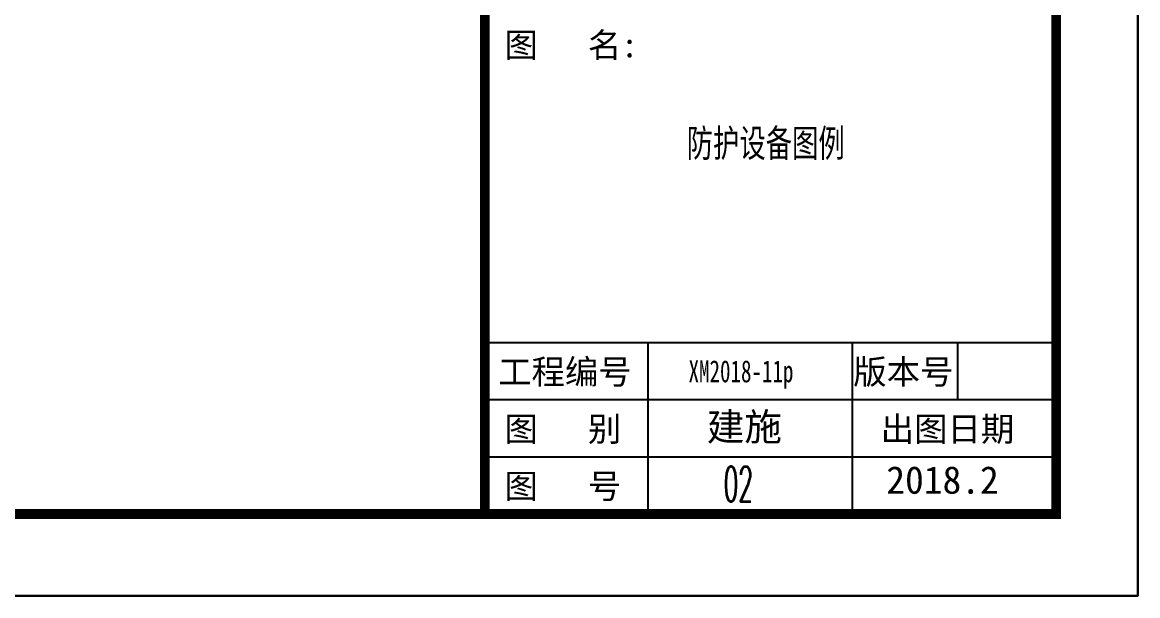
# Model space of a CAD drawing. Extents: x 0 to 2037025, y -2738621 to 0.
# Drawn here: x 981530 to 988363, y -1313756 to -1310247 of the extents above; entities that cross this region are included whole.
import ezdxf

# ---------------------------------------------------------------- set-up
doc = ezdxf.new("R2010")
doc.units = 0
doc.header["$LTSCALE"] = 10
doc.header["$MEASUREMENT"] = 0
for name, color, linetype in [('PUB_TITLE', 4, 'Continuous'), ('图框', 142, 'Continuous'), ('批量导出图层', 1, 'Continuous')]:
    doc.layers.add(name, color=color, linetype=linetype)
doc.styles.add('_TCH_DIM', font='SIMPLEX.shx', dxfattribs={"width": 0.7, "bigfont": 'GBCBIG.shx'})
doc.styles.add('图框字型一', font='')
doc.styles.add('黑体', font='simhei.ttf', dxfattribs={"width": 0.7})
doc.styles.get('图框字型一').set_extended_font_data('SimSun')

# ---------------------------------------------------------------- blocks, each defined once
blk = doc.blocks.new('图框A2')
at = {"layer": '图框'}
for p, q in [((51400, 3100), (58400, 3100)), ((53400, 3100), (53400, 1000)), ((55900, 3100), (55900, 1000)), ((57192, 3100), (57192, 2400)), ((51400, 2400), (58400, 2400)), ((51400, 1700), (58400, 1700))]:
    blk.add_line(p, q, dxfattribs=at)
blk.add_lwpolyline([(0, 0), (59400, 0), (59400, 42000), (0, 42000)], close=True, dxfattribs=at)
at = {"layer": '图框', "const_width": 120}
blk.add_lwpolyline([(2500, 1000), (58400, 1000), (58400, 41000), (2500, 41000)], close=True, dxfattribs=at)
blk.add_lwpolyline([(51400, 41000), (51400, 1000)], dxfattribs=at)
at = {"layer": '图框', "style": '图框字型一'}
for s, p in [('图   名:', (51642, 6590)), ('工程编号', (51564, 2590)), ('版本号', (55915, 2590)), ('图   别', (51642, 1890)), ('出图日期', (56251, 1890)), ('图   号', (51642, 1190))]:
    blk.add_text(s, height=300, dxfattribs=at).set_placement(p)

msp = doc.modelspace()

# ---------------------------------------------------------------- linework, layer by layer
at = {"layer": 'PUB_TITLE'}
msp.add_lwpolyline([(958662.7, -1313755.8), (988362.7, -1313755.8), (988362.7, -1292755.8), (958662.7, -1292755.8)], close=True, dxfattribs=at)
at = {"layer": 'PUB_TITLE', "const_width": 50}
msp.add_lwpolyline([(959912.7, -1313255.8), (987862.7, -1313255.8), (987862.7, -1293255.8), (959912.7, -1293255.8)], close=True, dxfattribs=at)
at = {"layer": '批量导出图层'}
msp.add_lwpolyline([(958662.7, -1292755.8), (988362.7, -1292755.8), (988362.7, -1313755.8), (958662.7, -1313755.8)], close=True, dxfattribs=at)

# ---------------------------------------------------------------- block references
at = {"xscale": 0.500000000000002, "yscale": 0.500000000000002, "zscale": 0.500000000000002}
msp.add_blockref('图框A2', (958662.7, -1313755.8), dxfattribs=at)

# ---------------------------------------------------------------- texts
at = {"layer": '图框'}
for s, height, style, width, p in [('防护设备图例', 168.99, '黑体', 0.7, (985599.8, -1311070.5)), ('XM2018-11p', 135, '图框字型一', 0.7, (985611.1, -1312449.8)), ('02', 212.5, '_TCH_DIM', 0.494118, (985825.9, -1313178.6))]:
    msp.add_text(s, height=height, dxfattribs=dict(at, style=style, width=width)).set_placement(p)
at = {"layer": '图框', "style": '图框字型一'}
for s, p in [('建施', (985722.8, -1312806.9)), ('2018.2', (986822.8, -1313131.9))]:
    msp.add_text(s, height=168.78, dxfattribs=at).set_placement(p)

doc.saveas('drawing.dxf')
